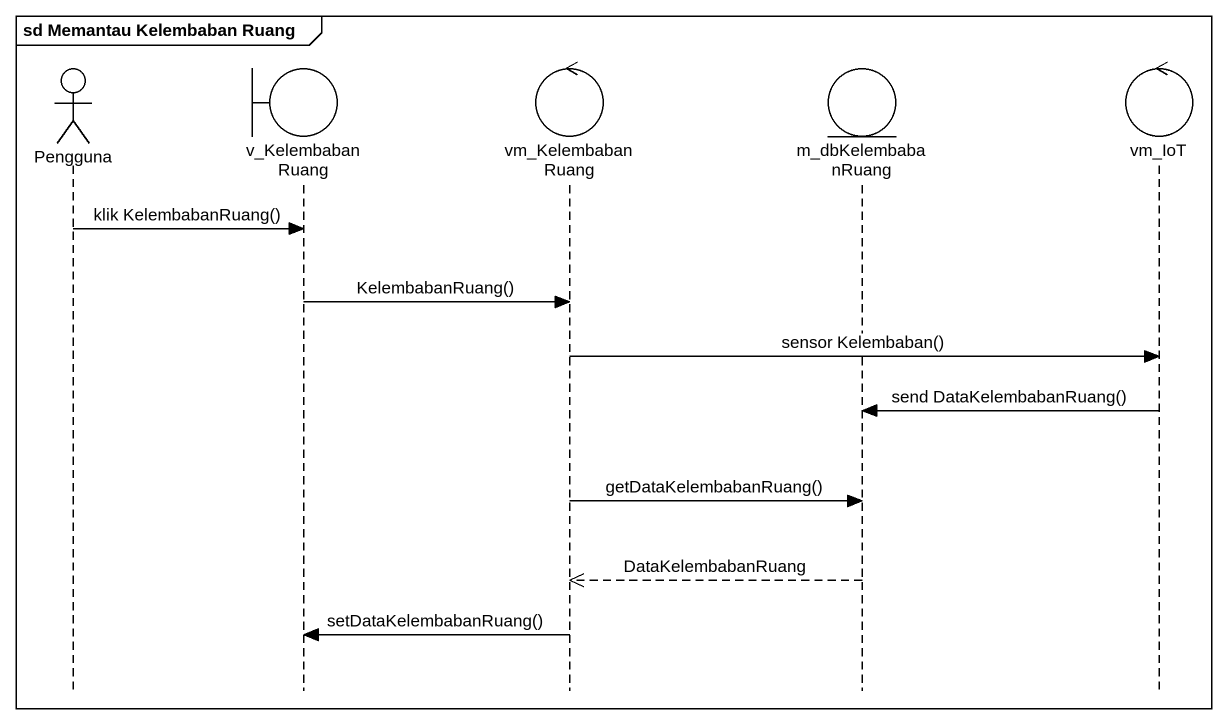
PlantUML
@startuml
mainframe sd Memantau Kelembaban Ruang
hide footbox
actor Pengguna
boundary v_KelembabanRuang
control vm_KelembabanRuang
entity m_dbKelembabanRuang
control vm_IoT

Pengguna -> v_KelembabanRuang : klik KelembabanRuang()
v_KelembabanRuang -> vm_KelembabanRuang : KelembabanRuang()
vm_KelembabanRuang -> vm_IoT : sensor Kelembaban()
vm_IoT -> m_dbKelembabanRuang : send DataKelembabanRuang()
vm_KelembabanRuang -> m_dbKelembabanRuang : getDataKelembabanRuang()
m_dbKelembabanRuang -->> vm_KelembabanRuang : DataKelembabanRuang
vm_KelembabanRuang -> v_KelembabanRuang : setDataKelembabanRuang()
@enduml
